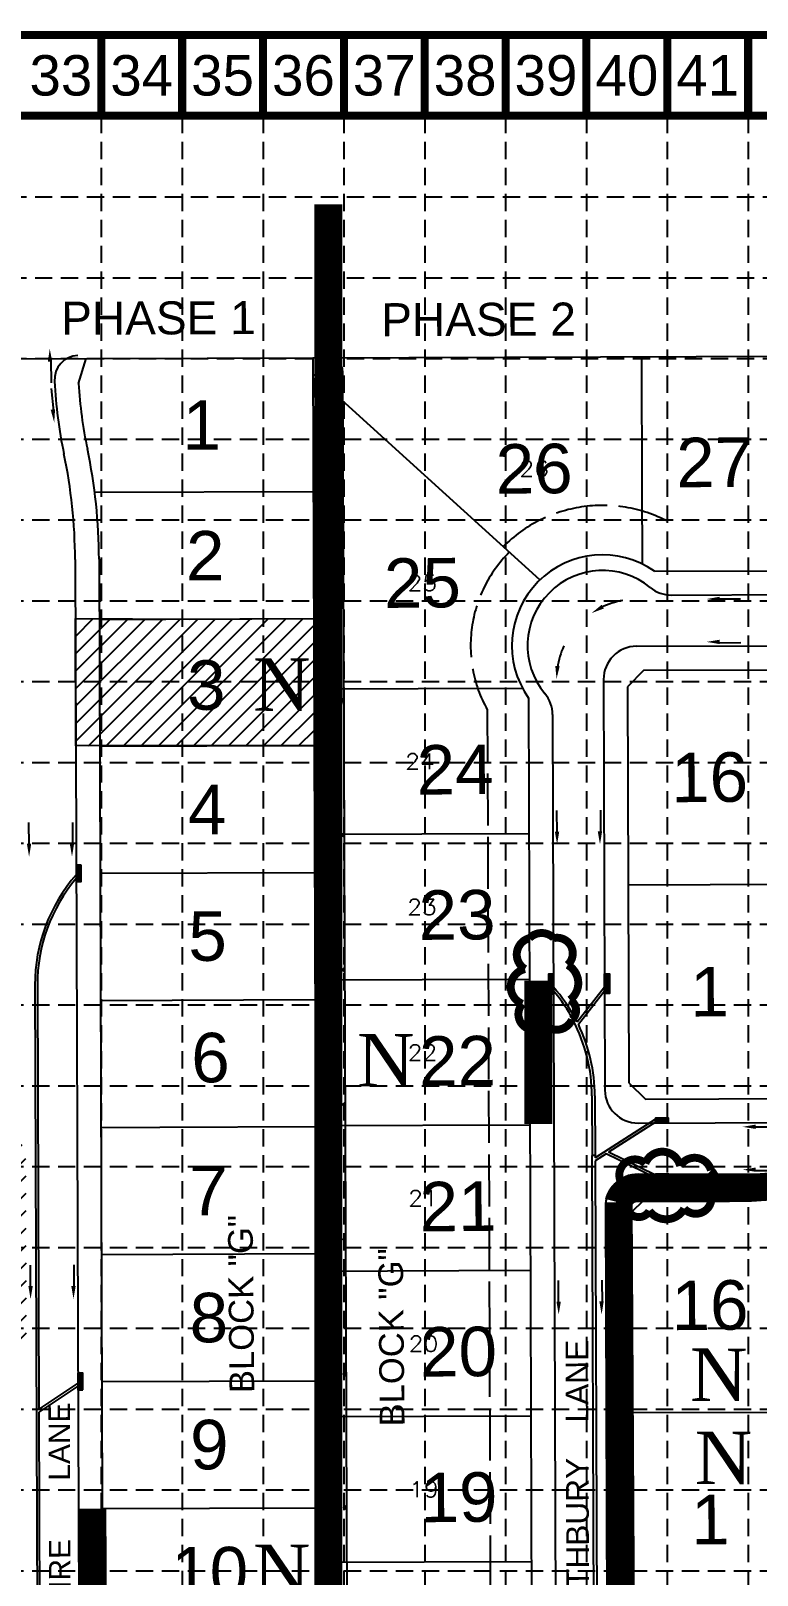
# Model space of a CAD drawing. Header units: feet. Extents: x 2468808 to 2471949, y 7110842 to 7112807.
# Drawn here: x 2470433 to 2470874, y 7111871 to 7112807 of the extents above; entities that cross this region are included whole.
import ezdxf
from ezdxf.enums import TextEntityAlignment as Align

# ---------------------------------------------------------------- set-up
doc = ezdxf.new("R2010")
doc.units = ezdxf.units.FT
doc.header["$LTSCALE"] = 35
doc.header["$MEASUREMENT"] = 0
for name, pattern in [('DASHED', [1.1, 0.9, -0.2]), ('HIDDEN', [0.375, 0.25, -0.125]), ('PHANTOM2', [3.15, 1.9, -0.25, 0.25, -0.25, 0.25, -0.25])]:
    doc.linetypes.add(name, pattern=pattern)
for name, color, linetype in [('AROW', 250, 'CONTINUOUS'), ('BASE', 7, 'CONTINUOUS'), ('BDY', 250, 'PHANTOM2'), ('BLOCKNO', 250, 'CONTINUOUS'), ('DITCH', 250, 'CONTINUOUS'), ('EROSION BLANKET', 84, 'CONTINUOUS'), ('FLOW', 250, 'CONTINUOUS'), ('FUTURE', 250, 'CONTINUOUS'), ('GRID', 254, 'HIDDEN'), ('INLET PROTECTION', 5, 'CONTINUOUS'), ('LOT', 250, 'CONTINUOUS'), ('LOTNO', 250, 'CONTINUOUS'), ('Newcastle homesites', 194, 'CONTINUOUS'), ('PHASE LINE', 7, 'CONTINUOUS'), ('PVMT', 250, 'CONTINUOUS'), ('SODDED LOT', 2, 'CONTINUOUS'), ('SROW', 250, 'CONTINUOUS'), ('STM', 1, 'CONTINUOUS'), ('STRNAMES', 250, 'CONTINUOUS')]:
    doc.layers.add(name, color=color, linetype=linetype)
doc.styles.add('NEWCASTLE', font='TIMES.TTF')
doc.styles.get("Standard").update_dxf_attribs({"font": 'ARIAL.TTF'})
doc.styles.add('TEXT200', font='simplex.shx', dxfattribs={"height": 16.9})
pattern_1 = [(135, (2471092.8272, 7111099.83578), (-0.176776695, -0.176776695), [])]
pattern_2 = [(225, (2471428.77444, 7111112.1237), (0.176776695, -0.176776695), [])]

# ---------------------------------------------------------------- blocks, each defined once
blk = doc.blocks.new('1DB')
at = {"layer": 'FLOW'}
for p, q in [((6.25, 13), (20.07, 13)), ((6.25, -13.5), (20.07, -13.5))]:
    blk.add_line(p, q, dxfattribs=at)
for points in [[(7.28, 11.68), (7.28, 14.32), (-0.62, 13)], [(7.28, -14.32), (7.28, -11.68), (-0.62, -13)]]:
    blk.add_solid(points, dxfattribs=at)

msp = doc.modelspace()

# ---------------------------------------------------------------- hatches: boundary and pattern name
at = {"layer": 'SODDED LOT'}
h = msp.add_hatch(dxfattribs=at)
h.set_pattern_fill('ANSI31', color=256, scale=60, style=0)
h.paths.add_polyline_path([(2471074.5, 7112290.24), (2471164.61, 7112290.54), (2471163.96, 7112435.01), (2471074.15, 7112434.66)])
edge = h.paths.add_edge_path()
edge.add_line((2471343.8, 7111971.44), (2471344.7, 7112114.95))
edge.add_line((2471344.7, 7112114.95), (2471539.87, 7112116.18))
edge.add_arc((2471539.99, 7112097.82), 18.36, 0.66518, 90.36264, ccw=False)
edge.add_line((2471558.35, 7112098.03), (2471558.44, 7111971.6))
edge.add_line((2471558.44, 7111971.6), (2471343.8, 7111971.44))
h.paths.add_polyline_path([(2471733.95, 7111796.93), (2471589.88, 7111797.21), (2471589.6, 7111707.83), (2471733.95, 7111707.27)])
h.paths.add_polyline_path([(2471256.55, 7111650.5), (2471346.65, 7111651.4), (2471345.29, 7111794.43), (2471256.09, 7111794.88)])
h.paths.add_polyline_path([(2470896.14, 7111649.75), (2470986.24, 7111650.18), (2470985.81, 7111794.06), (2470895.5, 7111793.85)])
h.paths.add_polyline_path([(2471075.94, 7111650.02), (2471166.38, 7111650.42), (2471165.98, 7111506.4), (2471076.34, 7111505.2)])
edge = h.paths.add_edge_path()
edge.add_line((2470616.6, 7111503.76), (2470614.57, 7111613.54))
edge.add_line((2470614.57, 7111613.54), (2470751.96, 7111614.46))
edge.add_line((2470751.96, 7111614.46), (2470752.52, 7111524.23))
edge.add_arc((2470733.02, 7111524.11), 19.51, -88.49187, 0.35673, ccw=False)
edge.add_line((2470733.53, 7111504.61), (2470623.66, 7111504.15))
edge.add_line((2470623.66, 7111504.15), (2470616.6, 7111503.76))
h.paths.add_polyline_path([(2470463.61, 7111603.16), (2470613.04, 7111603.43), (2470612.86, 7111756.91), (2470462.93, 7111757.35)])
h.paths.add_polyline_path([(2469852.56, 7111706.18), (2469854.08, 7111571.62), (2469927.93, 7111571.62), (2469926.61, 7111705.99)])
edge = h.paths.add_edge_path()
edge.add_line((2470297.32, 7111740.55), (2470297.26, 7111841.96))
edge.add_line((2470297.26, 7111841.96), (2470411.86, 7111842.43))
edge.add_arc((2470411.94, 7111822.98), 19.45, 2.04806, 90.23599, ccw=False)
edge.add_line((2470431.37, 7111823.68), (2470431.8, 7111741.01))
edge.add_line((2470431.8, 7111741.01), (2470297.32, 7111740.55))
h.paths.add_polyline_path([(2470148.95, 7111841.35), (2470149.53, 7111666.08), (2470223.55, 7111666.35), (2470222.92, 7111841.67)])
h.paths.add_polyline_path([(2470001.09, 7111840.81), (2469926.23, 7111840.4), (2469926.77, 7111706.44), (2470001.47, 7111706.6)])
h.paths.add_polyline_path([(2469683.69, 7111706.18), (2469852.19, 7111706.18), (2469851.39, 7111840.13), (2469708.56, 7111840.13), (2469694.21, 7111838.66), (2469687.03, 7111833.81), (2469682.17, 7111824.5), (2469681.4, 7111811.11), (2469682.35, 7111706.12)])
h.paths.add_polyline_path([(2469381.01, 7112045.7), (2469514.27, 7112044.48), (2469517.52, 7112080.63), (2469651.2, 7112064.38), (2469658.51, 7112108.24), (2469658.51, 7112116.77), (2469656.48, 7112120.02), (2469653.23, 7112126.93), (2469652.82, 7112135.05), (2469650.38, 7112142.36), (2469650.38, 7112146.42), (2469532.96, 7112162.67), (2469523.62, 7112122.46), (2469389.54, 7112138.3), (2469384.67, 7112102.56), (2469381.42, 7112070.88)])
h.paths.add_polyline_path([(2470183.62, 7112307.12), (2470258.33, 7112308.1), (2470258, 7112441.02), (2470182.97, 7112441.02)])
h.paths.add_polyline_path([(2470033.71, 7112306.58), (2470108.63, 7112307.6), (2470107.61, 7112441.33), (2470033.02, 7112440.99)])
h.paths.add_polyline_path([(2469731.5, 7112305.73), (2469808.52, 7112305.95), (2469807.86, 7112440.37), (2469731.08, 7112440.06)])
h.paths.add_polyline_path([(2469437.23, 7112304.73), (2469573.71, 7112305.3), (2469572.86, 7112439.76), (2469497.13, 7112438.91), (2469488.66, 7112437.5), (2469481.59, 7112432.69), (2469477.35, 7112427.05), (2469474.24, 7112416.03)])
h.paths.add_polyline_path([(2470320.44, 7112607.52), (2470321.11, 7112473.23), (2470245.46, 7112472.87), (2470245.08, 7112607.02)])
h.paths.add_polyline_path([(2470255.71, 7112007.18), (2470416.4, 7112007.94), (2470430.92, 7112007.8), (2470430.5, 7112122.83), (2470430.45, 7112123.93), (2470430.28, 7112125.48), (2470430.04, 7112126.7), (2470429.95, 7112127.17), (2470429.65, 7112128.23), (2470429.51, 7112128.71), (2470428.96, 7112130.17), (2470428.29, 7112131.61), (2470427.44, 7112133.03), (2470426.6, 7112134.28), (2470425.56, 7112135.6), (2470424.51, 7112136.68), (2470423.41, 7112137.67), (2470421.96, 7112138.8), (2470420.8, 7112139.55), (2470419.24, 7112140.4), (2470417.84, 7112141.02), (2470416.4, 7112141.53), (2470415.05, 7112141.89), (2470413.14, 7112142.22), (2470411.73, 7112142.37), (2470255.68, 7112141.68)])
h.paths.add_polyline_path([(2470605.08, 7112373.61), (2470460.62, 7112373.35), (2470460.51, 7112450.56), (2470529.82, 7112450.15), (2470604.97, 7112450.55)])
h = msp.add_hatch(dxfattribs=at)
h.set_pattern_fill('ANSI31', color=2, scale=60, style=0)
h.paths.add_polyline_path([(2470255.71, 7112007.18), (2470416.4, 7112007.94), (2470430.92, 7112007.8), (2470430.5, 7112122.83), (2470430.45, 7112123.93), (2470430.28, 7112125.48), (2470430.04, 7112126.7), (2470429.95, 7112127.17), (2470429.65, 7112128.23), (2470429.51, 7112128.71), (2470428.96, 7112130.17), (2470428.29, 7112131.61), (2470427.44, 7112133.03), (2470426.6, 7112134.28), (2470425.56, 7112135.6), (2470424.51, 7112136.68), (2470423.41, 7112137.67), (2470421.96, 7112138.8), (2470420.8, 7112139.55), (2470419.24, 7112140.4), (2470417.84, 7112141.02), (2470416.4, 7112141.53), (2470415.05, 7112141.89), (2470413.14, 7112142.22), (2470411.73, 7112142.37), (2470255.68, 7112141.68)])
h.paths.add_polyline_path([(2470605.08, 7112373.61), (2470460.62, 7112373.35), (2470460.51, 7112450.56), (2470529.82, 7112450.15), (2470604.97, 7112450.55)])
at = {"layer": 'STM'}
h = msp.add_hatch(dxfattribs=at)
h.set_pattern_fill('ANSI31', color=5, scale=2, angle=90, style=0)
h.set_pattern_definition(pattern_1)
h.paths.add_polyline_path([(2470463.91, 7112301.09), (2470460.91, 7112301.08), (2470460.95, 7112291.08), (2470463.95, 7112291.09)])
h = msp.add_hatch(dxfattribs=at)
h.set_pattern_fill('ANSI31', color=5, scale=2, angle=180, style=0)
h.set_pattern_definition(pattern_2)
h.paths.add_polyline_path([(2470750.14, 7112235.07), (2470747.14, 7112235.05), (2470747.18, 7112223.05), (2470750.18, 7112223.07)])
h = msp.add_hatch(dxfattribs=at)
h.set_pattern_fill('ANSI31', color=5, scale=2, angle=180, style=0)
h.set_pattern_definition(pattern_2)
h.paths.add_polyline_path([(2470781.14, 7112235.17), (2470784.14, 7112235.18), (2470784.18, 7112223.18), (2470781.18, 7112223.17)])
h = msp.add_hatch(dxfattribs=at)
h.set_pattern_fill('ANSI31', color=5, scale=2, angle=180, style=0)
h.set_pattern_definition(pattern_2)
h.paths.add_polyline_path([(2470819.95, 7112144.8), (2470819.94, 7112147.8), (2470811.94, 7112147.78), (2470811.95, 7112144.78)])
h = msp.add_hatch(dxfattribs=at)
h.set_pattern_fill('ANSI31', color=5, scale=2, angle=180, style=0)
h.set_pattern_definition(pattern_2)
h.paths.add_polyline_path([(2470820.06, 7112110.8), (2470820.05, 7112113.8), (2470812.05, 7112113.78), (2470812.06, 7112110.78)])
h = msp.add_hatch(dxfattribs=at)
h.set_pattern_fill('ANSI31', color=5, scale=2, angle=90, style=0)
h.set_pattern_definition(pattern_1)
h.paths.add_polyline_path([(2470465, 7111983.09), (2470464.96, 7111993.09), (2470461.96, 7111993.08), (2470462, 7111983.08)])

# ---------------------------------------------------------------- linework, layer by layer
at = {"layer": 'AROW', "color": 7}
for p, q in [((2470795.46, 7112289.22), (2471529.16, 7112291.77)), ((2470796.55, 7111969.22), (2471528.98, 7111971.72))]:
    msp.add_line(p, q, dxfattribs=at)
at = {"layer": 'BASE', "const_width": 4.9}
for points in [[(2468810.16, 7110844.33), (2471946.16, 7110844.33), (2471946.16, 7112804.33), (2468810.16, 7112804.33)], [(2468859.16, 7110893.33), (2471897.16, 7110893.33), (2471897.16, 7112755.33), (2468859.16, 7112755.33)]]:
    msp.add_lwpolyline(points, close=True, dxfattribs=at)
for points in [[(2470476.16, 7112755.33), (2470476.16, 7112804.33)], [(2470525.16, 7112755.33), (2470525.16, 7112804.33)], [(2470574.16, 7112755.33), (2470574.16, 7112804.33)], [(2470623.16, 7112755.33), (2470623.16, 7112804.33)], [(2470672.16, 7112755.33), (2470672.16, 7112804.33)], [(2470721.16, 7112755.33), (2470721.16, 7112804.33)], [(2470770.16, 7112755.33), (2470770.16, 7112804.33)], [(2470819.16, 7112755.33), (2470819.16, 7112804.33)], [(2470868.16, 7112755.33), (2470868.16, 7112804.33)]]:
    msp.add_lwpolyline(points, dxfattribs=at)
at = {"layer": 'BDY', "color": 7, "linetype": 'Continuous'}
for p, q in [((2470604.37, 7112608.57), (2471712.15, 7112612.35)), ((2469318.21, 7112604.18), (2470604.37, 7112608.57)), ((2470604.37, 7112608.57), (2470608.29, 7111458.58)), ((2470604.37, 7112608.57), (2470608.29, 7111458.58))]:
    msp.add_line(p, q, dxfattribs=at)
at = {"layer": 'DITCH', "color": 7}
for p, q in [((2470604.45, 7112583.42), (2470606.44, 7112601.48)), ((2470614.39, 7112600.6), (2470618.42, 7111418.18)), ((2470622.39, 7112600.63), (2470626.26, 7111467.43))]:
    msp.add_line(p, q, dxfattribs=at)
for points in [[(2470622.52, 7112564.4, 4, 0, 0), (2470620.13, 7112564.39, 0, 0, 0), (2470614.52, 7112564.37, 0, 0, 0)], [(2470604.6, 7112538.36, 4, 0, 0), (2470606.99, 7112538.37, 0, 0, 0), (2470614.6, 7112538.39, 0, 0, 0)], [(2470622.79, 7112482.72, 4, 0, 0), (2470620.41, 7112482.71, 0, 0, 0), (2470614.79, 7112482.69, 0, 0, 0)], [(2470604.88, 7112456.67, 4, 0, 0), (2470607.26, 7112456.68, 0, 0, 0), (2470614.88, 7112456.71, 0, 0, 0)], [(2470623.07, 7112401.03, 4, 0, 0), (2470620.69, 7112401.02, 0, 0, 0), (2470615.07, 7112401, 0, 0, 0)], [(2470605.16, 7112374.99, 4, 0, 0), (2470607.54, 7112375, 0, 0, 0), (2470615.16, 7112375.02, 0, 0, 0)], [(2470623.35, 7112319.35, 4, 0, 0), (2470620.97, 7112319.34, 0, 0, 0), (2470615.35, 7112319.32, 0, 0, 0)], [(2470605.44, 7112293.31, 4, 0, 0), (2470607.82, 7112293.32, 0, 0, 0), (2470615.44, 7112293.34, 0, 0, 0)], [(2470623.63, 7112237.66, 4, 0, 0), (2470621.25, 7112237.66, 0, 0, 0), (2470615.63, 7112237.64, 0, 0, 0)], [(2470605.72, 7112211.62, 4, 0, 0), (2470608.1, 7112211.63, 0, 0, 0), (2470615.72, 7112211.66, 0, 0, 0)], [(2470623.91, 7112155.98, 4, 0, 0), (2470621.53, 7112155.97, 0, 0, 0), (2470615.91, 7112155.95, 0, 0, 0)], [(2470606, 7112129.94, 4, 0, 0), (2470608.38, 7112129.95, 0, 0, 0), (2470616, 7112129.97, 0, 0, 0)], [(2470624.19, 7112074.3, 4, 0, 0), (2470621.81, 7112074.29, 0, 0, 0), (2470616.19, 7112074.27, 0, 0, 0)], [(2470606.28, 7112048.26, 4, 0, 0), (2470608.66, 7112048.27, 0, 0, 0), (2470616.28, 7112048.29, 0, 0, 0)], [(2470624.47, 7111992.61, 4, 0, 0), (2470622.08, 7111992.61, 0, 0, 0), (2470616.47, 7111992.59, 0, 0, 0)], [(2470606.55, 7111967.28, 4, 0, 0), (2470608.93, 7111967.29, 0, 0, 0), (2470616.55, 7111967.31, 0, 0, 0)], [(2470624.74, 7111911.64, 4, 0, 0), (2470622.36, 7111911.63, 0, 0, 0), (2470616.74, 7111911.61, 0, 0, 0)], [(2470606.83, 7111885.6, 4, 0, 0), (2470609.21, 7111885.61, 0, 0, 0), (2470616.83, 7111885.63, 0, 0, 0)]]:
    msp.add_lwpolyline(points, format="xyseb", dxfattribs=at)
msp.add_arc((2470614.39, 7112600.6), 8, 0.19541, 173.71211, dxfattribs=at)
for points in [[(2470615.92, 7112533.1), (2470613.32, 7112533.09), (2470614.65, 7112525.3)], [(2470616.54, 7112350.97), (2470613.94, 7112350.96), (2470615.27, 7112343.16)], [(2470617.12, 7112180.71), (2470614.52, 7112180.7), (2470615.85, 7112172.91)], [(2470617.62, 7112035.74), (2470615.02, 7112035.73), (2470616.35, 7112027.93)]]:
    msp.add_solid(points, dxfattribs=at)
at = {"layer": 'EROSION BLANKET', "const_width": 17}
for points in [[(2470741.02, 7112231.04), (2470741.02, 7112144.14)], [(2470471.28, 7111757.19), (2470470.74, 7111910.99)]]:
    msp.add_lwpolyline(points, dxfattribs=at)
msp.add_lwpolyline([(2470893.74, 7112107.12), (2470867.62, 7112105.32), (2470800.3, 7112105.11, 0.345478), (2470789.67, 7112096.72), (2470791.07, 7111843.11, 0.367897), (2470799.19, 7111833.67), (2470983.88, 7111833.74)], format="xyb", dxfattribs=at)
at = {"layer": 'FLOW', "color": 7}
for start, end in [(99.78039, 116.11524), (155.34886, 171.68371)]:
    msp.add_arc((2470800.53, 7112413.74), 48.5, start, end, dxfattribs=at)
for points in [[(2470780.71, 7112456.65), (2470779.39, 7112458.93), (2470773.22, 7112453.82)], [(2470753.93, 7112421.66), (2470751.3, 7112421.85), (2470752.03, 7112413.88)]]:
    msp.add_solid(points, dxfattribs=at)
at = {"layer": 'FUTURE'}
for p, q in [((2470741.96, 7112473.93), (2470604.4, 7112598.81)), ((2470731.45, 7112408.25), (2470605.05, 7112407.82)), ((2470735.07, 7112402.39), (2470738.05, 7111529.02)), ((2470749.6, 7112392.35), (2470752.56, 7111524.57)), ((2470735.35, 7112320.02), (2470605.35, 7112319.57)), ((2470735.65, 7112231.77), (2470605.65, 7112231.32)), ((2470735.95, 7112143.52), (2470605.95, 7112143.07)), ((2470736.25, 7112055.27), (2470606.25, 7112054.82)), ((2470736.55, 7111967.02), (2470606.55, 7111966.57)), ((2470736.85, 7111878.77), (2470606.86, 7111878.32))]:
    msp.add_line(p, q, dxfattribs=at)
at = {"layer": 'FUTURE', "linetype": 'DASHED'}
msp.add_line((2470710.09, 7112395.2), (2470713.03, 7111533.93), dxfattribs=at)
for radius, start, end in [(85, 62.12292, 135.1365), (80, 134.97189, 209.15043)]:
    msp.add_arc((2470779.96, 7112434.17), radius, start, end, dxfattribs=at)
at = {"layer": 'FUTURE'}
for centre, radius, start, end in [((2470779.96, 7112434.17), 55, 55.0986, 215.29221), ((2470779.96, 7112434.17), 45.5, 50.63849, 219.75232), ((2470729.6, 7112392.28), 20, 0.19541, 39.75232)]:
    msp.add_arc(centre, radius, start, end, dxfattribs=at)
at = {"layer": 'GRID', "color": 252, "linetype": 'HIDDEN', "ltscale": 1.2}
for p, q in [((2470476.16, 7112755.33), (2470476.16, 7111040.11)), ((2470525.16, 7112755.33), (2470525.16, 7111040.11)), ((2470574.16, 7112755.33), (2470574.16, 7111040.11)), ((2470623.16, 7112755.33), (2470623.16, 7111040.11)), ((2470672.16, 7112755.33), (2470672.16, 7111040.11)), ((2470721.16, 7112755.33), (2470721.16, 7111040.11)), ((2470770.16, 7112755.33), (2470770.16, 7111040.11)), ((2470819.16, 7112755.33), (2470819.16, 7111040.11)), ((2470868.16, 7112755.33), (2470868.16, 7111040.11)), ((2468860.97, 7112706.17), (2471898.97, 7112706.17)), ((2468860.97, 7112657.17), (2471898.97, 7112657.17)), ((2468860.97, 7112608.17), (2471898.97, 7112608.17)), ((2468859.16, 7112559.33), (2471897.16, 7112559.33)), ((2468859.16, 7112510.33), (2471897.16, 7112510.33)), ((2468859.16, 7112461.33), (2471897.16, 7112461.33)), ((2468859.16, 7112412.33), (2471897.16, 7112412.33)), ((2468859.16, 7112363.33), (2471897.16, 7112363.33)), ((2468859.16, 7112314.33), (2471897.16, 7112314.33)), ((2468859.16, 7112265.33), (2471897.16, 7112265.33)), ((2468859.16, 7112216.33), (2471897.16, 7112216.33)), ((2468859.16, 7112167.33), (2471897.16, 7112167.33)), ((2468859.16, 7112118.33), (2471897.16, 7112118.33)), ((2468859.16, 7112069.33), (2471897.16, 7112069.33)), ((2468859.16, 7112020.33), (2471897.16, 7112020.33)), ((2468859.16, 7111971.33), (2471897.16, 7111971.33)), ((2468859.16, 7111922.33), (2471897.16, 7111922.33)), ((2468859.16, 7111873.33), (2471897.16, 7111873.33))]:
    msp.add_line(p, q, dxfattribs=at)
at = {"layer": 'INLET PROTECTION', "color": 170, "ltscale": 100, "const_width": 4.82}
for points in [[(2470758.79, 7112240.59, 0.520567), (2470758.79, 7112240.59, 0.765195), (2470750.4, 7112256.85, 0.417879), (2470735.59, 7112256.81, 0.6649), (2470732.93, 7112238.1, 0.744833), (2470731.37, 7112217.01, 0.975642), (2470745.06, 7112204.02, 0.520567), (2470761.36, 7112207.45, 0.520567), (2470760.15, 7112219.42, 0.540264), (2470758.79, 7112240.59)], [(2470829.43, 7112092.85, 0.520567), (2470829.43, 7112092.85, 0.765195), (2470845.7, 7112101.24, 0.417879), (2470845.65, 7112116.05, 0.6649), (2470826.94, 7112118.71, 0.744833), (2470805.85, 7112120.27, 0.975642), (2470792.86, 7112106.58, 0.520567), (2470796.29, 7112090.28, 0.520567), (2470808.27, 7112091.49, 0.540264), (2470829.43, 7112092.85)]]:
    msp.add_lwpolyline(points, format="xyb", close=True, dxfattribs=at)
at = {"layer": 'LOT', "color": 7}
for p, q in [((2470803.53, 7112609.25), (2470803.77, 7112526.66)), ((2470741.96, 7112473.93), (2470604.4, 7112598.81)), ((2470472.13, 7112527.12), (2470604.64, 7112527.57)), ((2470803.8, 7112531.18), (2470803.96, 7112483.66)), ((2470474.9, 7112450.13), (2470515.16, 7112450.26)), ((2470515.2, 7112450.27), (2470604.9, 7112450.57)), ((2470731.45, 7112408.25), (2470605.05, 7112407.82)), ((2470475.17, 7112373.13), (2470605.17, 7112373.57)), ((2470735.35, 7112320.02), (2470605.35, 7112319.57)), ((2470475.43, 7112296.13), (2470605.43, 7112296.57)), ((2470735.65, 7112231.77), (2470605.65, 7112231.32)), ((2470475.69, 7112219.13), (2470605.69, 7112219.57)), ((2470735.95, 7112143.52), (2470605.95, 7112143.07)), ((2470475.96, 7112142.13), (2470511.65, 7112142.25)), ((2470511.64, 7112142.24), (2470605.95, 7112142.57)), ((2470476.22, 7112065.13), (2470606.22, 7112065.57)), ((2470736.25, 7112055.27), (2470606.25, 7112054.82)), ((2470476.48, 7111988.13), (2470606.48, 7111988.57)), ((2470736.55, 7111967.02), (2470606.55, 7111966.57)), ((2470476.74, 7111911.13), (2470606.74, 7111911.57)), ((2470736.85, 7111878.77), (2470606.86, 7111878.32))]:
    msp.add_line(p, q, dxfattribs=at)
at = {"layer": 'PHASE LINE', "const_width": 17}
msp.add_lwpolyline([(2470613.68, 7112701.71), (2470613.69, 7111400.11)], dxfattribs=at)
at = {"layer": 'PVMT', "color": 7}
for p, q in [((2470460.28, 7112486.41), (2470463.59, 7111515.26)), ((2470821.57, 7112464.81), (2471253.52, 7112466.28)), ((2470800.46, 7112433.74), (2471538.52, 7112436.26)), ((2470780.53, 7112413.67), (2470781.38, 7112164.67)), ((2470749.6, 7112392.35), (2470752.56, 7111524.57)), ((2470801.45, 7112144.74), (2471538.59, 7112147.25)), ((2470801.55, 7112113.74), (2471538.44, 7112116.25)), ((2470781.62, 7112093.67), (2470782.47, 7111844.67))]:
    msp.add_line(p, q, dxfattribs=at)
for centre, radius, start, end in [((2470462.76, 7112595.11), 15, 93.05779, 182.9555), ((2470731.9, 7112609.01), 284.5, 182.9555, 191.89469), ((2470144.78, 7112485.34), 315.5, 0.19541, 11.89469), ((2470779.96, 7112434.17), 45.5, 50.63849, 219.75232), ((2470821.5, 7112484.81), 20, 230.63849, 270.19541), ((2470800.53, 7112413.74), 20, 90.19541, 180.19541), ((2470729.6, 7112392.28), 20, 0.19541, 39.75232), ((2470801.38, 7112164.74), 20, 180.19541, 270.19541), ((2470801.62, 7112093.74), 20, 90.19541, 180.19541)]:
    msp.add_arc(centre, radius, start, end, dxfattribs=at)
at = {"layer": 'SODDED LOT'}
msp.add_lwpolyline([(2470605.08, 7112373.61), (2470460.62, 7112373.35), (2470460.51, 7112450.56), (2470529.82, 7112450.15), (2470604.97, 7112450.55)], close=True, dxfattribs=at)
at = {"layer": 'SROW', "color": 7}
for p, q in [((2470462.37, 7112593.09), (2470466.9, 7112608.1)), ((2470474.78, 7112486.46), (2470478.08, 7111519.04)), ((2470811.43, 7112479.28), (2471251.97, 7112480.78)), ((2470805.01, 7112419.25), (2470795.05, 7112409.22)), ((2470805.01, 7112419.25), (2471534.09, 7112421.74)), ((2470795.05, 7112409.22), (2470795.86, 7112169.22)), ((2470735.07, 7112402.39), (2470738.05, 7111529.02)), ((2470795.86, 7112169.22), (2470805.9, 7112159.25)), ((2470805.9, 7112159.25), (2471534.03, 7112161.74)), ((2470806.1, 7112099.26), (2470796.14, 7112089.22)), ((2470806.1, 7112099.26), (2471534.01, 7112101.74)), ((2470796.14, 7112089.22), (2470796.96, 7111849.22))]:
    msp.add_line(p, q, dxfattribs=at)
for centre, radius, start, end in [((2470731.9, 7112609.01), 270, 183.37892, 191.89469), ((2470144.78, 7112485.34), 330, 0.19541, 11.89469), ((2470779.96, 7112434.17), 55, 55.0986, 215.29221)]:
    msp.add_arc(centre, radius, start, end, dxfattribs=at)
at = {"layer": 'STM', "color": 5}
for p, q in [((2470435.91, 7112228.42), (2470438.18, 7111564.43)), ((2470437.41, 7112228.43), (2470438.29, 7111971.23)), ((2470764.52, 7112206.12), (2470781.17, 7112227.38)), ((2470765.26, 7112204.63), (2470781.17, 7112224.96)), ((2470763.71, 7112207.69), (2470762.16, 7112206.88)), ((2470773.52, 7112161.15), (2470773.64, 7112125.14)), ((2470775.27, 7112161.16), (2470775.39, 7112125.15)), ((2470811.94, 7112147.17), (2470775.52, 7112123.68)), ((2470811.95, 7112145.38), (2470783.61, 7112127.11)), ((2470775.51, 7112125.15), (2470773.51, 7112125.14)), ((2470773.51, 7112125.14), (2470774.6, 7111807.5)), ((2470775.51, 7112125.15), (2470775.52, 7112123.68)), ((2470782.14, 7112126.16), (2470775.53, 7112121.9)), ((2470812.06, 7112111.44), (2470782.14, 7112126.16)), ((2470812.06, 7112113.11), (2470783.61, 7112127.11)), ((2470775.53, 7112121.9), (2470776.6, 7111807.5)), ((2470461.98, 7111986.98), (2470438.29, 7111971.23)), ((2470461.99, 7111985.18), (2470438.29, 7111969.43)), ((2470438.29, 7111969.43), (2470439.68, 7111564.44))]:
    msp.add_line(p, q, dxfattribs=at)
for points in [[(2470463.91, 7112301.09), (2470460.91, 7112301.08), (2470460.95, 7112291.08), (2470463.95, 7112291.09)], [(2470750.14, 7112235.07), (2470747.14, 7112235.05), (2470747.18, 7112223.05), (2470750.18, 7112223.07)], [(2470781.14, 7112235.17), (2470784.14, 7112235.18), (2470784.18, 7112223.18), (2470781.18, 7112223.17)], [(2470819.95, 7112144.8), (2470819.94, 7112147.8), (2470811.94, 7112147.78), (2470811.95, 7112144.78)], [(2470820.06, 7112110.8), (2470820.05, 7112113.8), (2470812.05, 7112113.78), (2470812.06, 7112110.78)], [(2470465, 7111983.09), (2470464.96, 7111993.09), (2470461.96, 7111993.08), (2470462, 7111983.08)]]:
    msp.add_lwpolyline(points, close=True, dxfattribs=at)
for centre, radius, start, end in [((2470536.66, 7112228.76), 100.75, 138.73208, 180.19541), ((2470536.66, 7112228.76), 99.25, 139.72182, 180.19541), ((2470674.39, 7112160.81), 100.75, 27.69304, 41.22746), ((2470674.39, 7112160.81), 99.25, 27.69304, 40.22226), ((2470674.39, 7112160.81), 99.12, 0.19541, 27.69304), ((2470674.39, 7112160.81), 100.88, 26.68787, 27.69304), ((2470674.39, 7112160.81), 100.88, 0.19541, 25.74211)]:
    msp.add_arc(centre, radius, start, end, dxfattribs=at)

# ---------------------------------------------------------------- block references
at = {"layer": 'FLOW', "color": 7, "xscale": -1, "rotation": 90.97789932843452}
msp.add_blockref('1DB', (2470431.93, 7112613.3), dxfattribs=at)
at = {"layer": 'FLOW', "color": 7}
for p, rotation in [((2470434.63, 7112568.63), 95.93569197839405), ((2470843.58, 7112449.39), 0.1954054742113834), ((2470765.37, 7112314.23), 90.19540547412036), ((2470445.39, 7112306.82), 90.19540546943291), ((2470865.48, 7112129.46), 0.1954054742113834), ((2470446.31, 7112038.66), 90.19540546943291), ((2470766.34, 7112029.3), 90.19540547412036)]:
    msp.add_blockref('1DB', p, dxfattribs=dict(at, rotation=rotation))

# ---------------------------------------------------------------- texts
at = {"layer": 'BASE'}
for s, p in [('33', (2470451.66, 7112779.83)), ('34', (2470500.66, 7112779.83)), ('35', (2470549.66, 7112779.83)), ('36', (2470598.66, 7112779.83)), ('37', (2470647.66, 7112779.83)), ('38', (2470696.66, 7112779.83)), ('39', (2470745.66, 7112779.83)), ('40', (2470794.66, 7112779.83)), ('41', (2470843.66, 7112779.83))]:
    msp.add_text(s, height=24.5, dxfattribs=at).set_placement(p, align=Align.MIDDLE_CENTER)
at = {"layer": 'BLOCKNO', "color": 7}
for p in [(2470560.85, 7112035.06), (2470651.92, 7112014.85)]:
    msp.add_text('BLOCK "G"', height=15, rotation=90.55207, dxfattribs=at).set_placement(p, align=Align.MIDDLE)
at = {"layer": 'FUTURE', "style": 'TEXT200', "width": 1.1}
for s, p in [('26', (2470738.46, 7112541.41)), ('25', (2470670.72, 7112472.2)), ('24', (2470669.3, 7112363.92)), ('23', (2470670.5, 7112275.67)), ('22', (2470670.8, 7112187.42)), ('21', (2470671.1, 7112099.17)), ('20', (2470671.4, 7112010.92)), ('19', (2470671.7, 7111922.67))]:
    msp.add_text(s, height=9.5, dxfattribs=at).set_placement(p, align=Align.MIDDLE)
at = {"layer": 'LOTNO', "color": 7}
for s, p in [('1', (2470537.02, 7112567.84)), ('2', (2470539.14, 7112488.85)), ('3', (2470539.8, 7112410.25)), ('4', (2470540.3, 7112334.85)), ('5', (2470540.56, 7112257.85)), ('6', (2470542.33, 7112184.44)), ('7', (2470541.09, 7112103.85)), ('8', (2470541.35, 7112026.85)), ('9', (2470541.61, 7111949.85)), ('10', (2470541.87, 7111872.85))]:
    msp.add_text(s, height=30, dxfattribs=at).set_placement(p, align=Align.MIDDLE)
for s, p in [('26', (2470738.46, 7112541.41)), ('27', (2470847.87, 7112545.5)), ('25', (2470670.72, 7112472.2)), ('24', (2470690.53, 7112359.2)), ('16', (2470844.78, 7112354.39)), ('23', (2470691.73, 7112270.96)), ('1', (2470844.74, 7112224.39)), ('22', (2470692.03, 7112182.71)), ('21', (2470692.33, 7112094.46)), ('16', (2470845.04, 7112034.39)), ('20', (2470692.64, 7112006.21)), ('19', (2470692.94, 7111917.96)), ('1', (2470845.25, 7111904.39))]:
    msp.add_text(s, height=30, rotation=0.54291, dxfattribs=at).set_placement(p, align=Align.MIDDLE)
at = {"layer": 'Newcastle homesites', "color": 194, "style": 'NEWCASTLE'}
for p in [(2470568.06, 7112394.63), (2470631.16, 7112166.96), (2470832.94, 7111976.27), (2470835.78, 7111925.87), (2470568.04, 7111857.41)]:
    msp.add_text('N', height=31.84, rotation=359.90399, dxfattribs=at).set_placement(p)
at = {"layer": 'STRNAMES', "color": 7}
for s, height, rotation, p in [('PHASE 1', 20, 0.19541, (2470451.83, 7112622.58)), ('PHASE 2', 20, 0.19541, (2470645.79, 7112621.71)), ('SOUTHBURY    LANE', 13.75, 90.19541, (2470771.89, 7111821.29)), ('YORKSHIRE       LANE', 13, 90.19541, (2470457.76, 7111785.69))]:
    msp.add_text(s, height=height, rotation=rotation, dxfattribs=at).set_placement(p)

doc.saveas('drawing.dxf')
